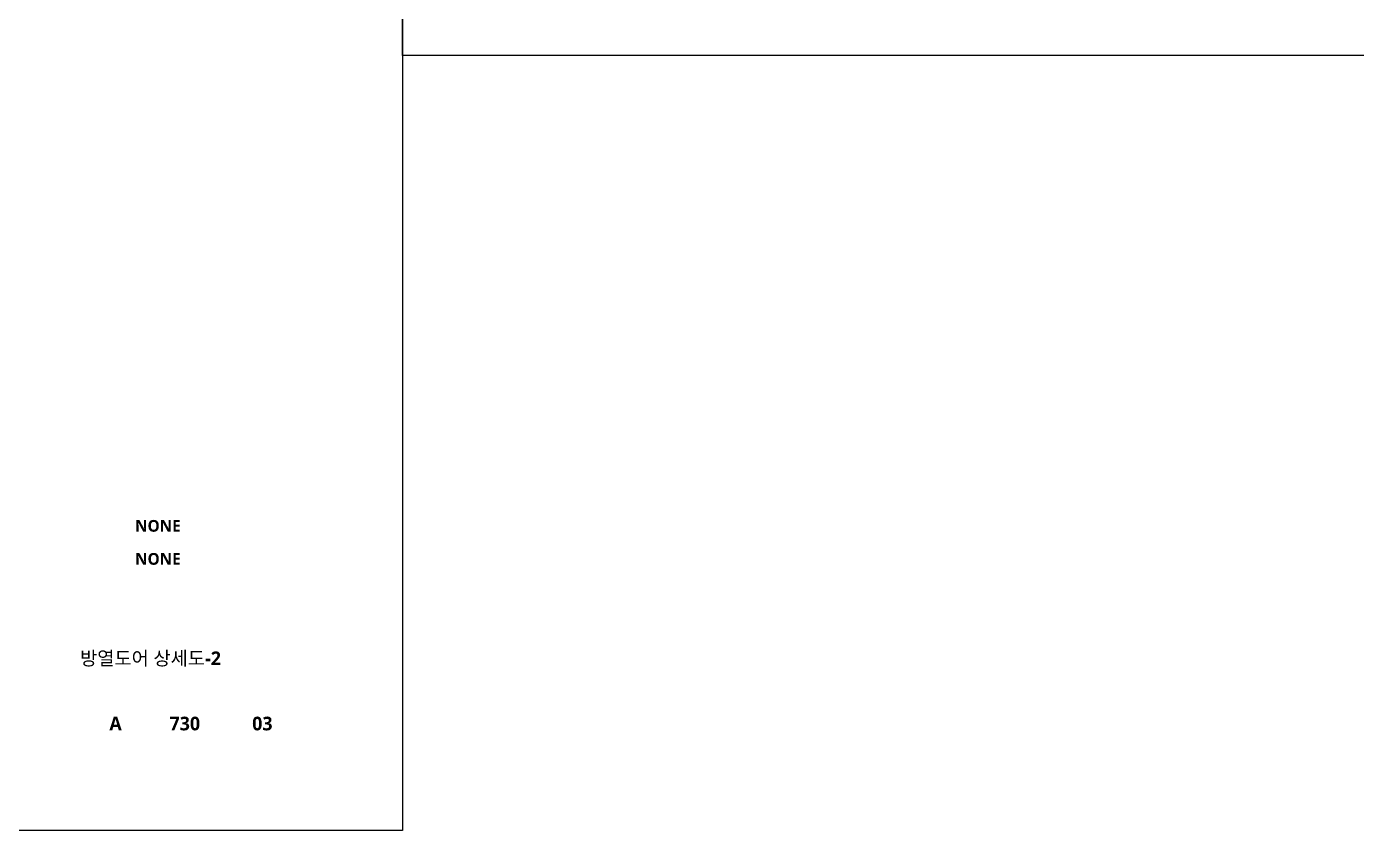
# Model space of a CAD drawing. Header units: millimetres. Extents: x 0 to 33600, y 0 to 8910.
# Drawn here: x 23759 to 28856, y 0 to 3081 of the extents above; entities that cross this region are included whole.
import ezdxf
from ezdxf.enums import TextEntityAlignment as Align

# ---------------------------------------------------------------- set-up
doc = ezdxf.new("R2010")
doc.units = ezdxf.units.MM
doc.header["$LTSCALE"] = 20
doc.header["$MEASUREMENT"] = 0
doc.layers.get('Defpoints').update_dxf_attribs({"color": 181, "linetype": 'CONTINUOUS'})
doc.layers.add('A-ANNO-TITL', color=7, linetype='CONTINUOUS')
doc.styles.add('SH_대대리576', font='')
doc.styles.get('SH_대대리576').set_extended_font_data('NanumGothic', bold=True)

msp = doc.modelspace()

# ---------------------------------------------------------------- linework, layer by layer
at = {"layer": 'Defpoints'}
for points in [[(12600, 8910), (25200, 8910), (25200, 0), (12600, 0)], [(25200, 8910), (33600, 8910), (33600, 2970), (25200, 2970)]]:
    msp.add_lwpolyline(points, close=True, dxfattribs=at)

# ---------------------------------------------------------------- texts
at = {"layer": 'A-ANNO-TITL', "style": 'SH_대대리576'}
for s, height, p in [('NONE', 45, (24262.2, 1167.3)), ('NONE', 45, (24262.2, 1040.6)), ('방열도어 상세도-2', 52.5, (24233.9, 660.2)), ('A', 52.5, (24099.8, 409.7)), ('730', 52.5, (24365.4, 409.7)), ('03', 52.5, (24662.7, 409.7))]:
    msp.add_text(s, height=height, dxfattribs=at).set_placement(p, align=Align.MIDDLE)

doc.saveas('drawing.dxf')
